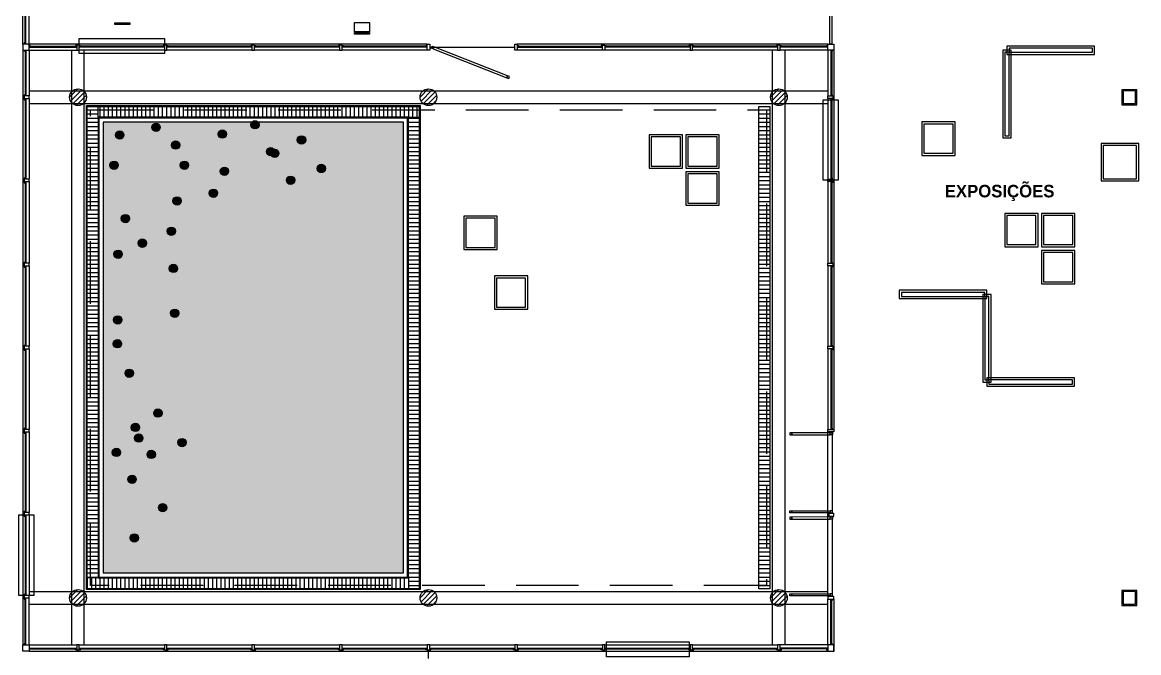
# Model space of a CAD drawing. Extents: x 2217 to 2324, y 363 to 419.
# Drawn here: x 2266.94 to 2293.69, y 387.59 to 402.69 of the extents above; entities that cross this region are included whole.
import ezdxf

# ---------------------------------------------------------------- set-up
doc = ezdxf.new("R2010")
doc.units = 0
doc.header["$LTSCALE"] = 12
doc.header["$MEASUREMENT"] = 0
doc.linetypes.add('HIDDEN', pattern=[0.375, 0.25, -0.125])
for name, color, linetype in [('CARPINTERIA', 2, 'CONTINUOUS'), ('ESTRUCTURA', 7, 'CONTINUOUS'), ('FDETALLE', 8, 'CONTINUOUS'), ('MUEBLES', 2, 'CONTINUOUS'), ('NOMBRES3', 3, 'CONTINUOUS'), ('PASTO2', 4, 'CONTINUOUS'), ('PATIO', 4, 'CONTINUOUS'), ('PROYECCIÓN', 4, 'HIDDEN'), ('TIERRA', 8, 'CONTINUOUS'), ('VIDRIO', 8, 'CONTINUOUS')]:
    doc.layers.add(name, color=color, linetype=linetype)
doc.styles.add('NOMBRES3', font='cityb___.ttf')
pattern_1 = [(90, (0, 0), (-0.1, 6e-18), [])]
pattern_2 = [(0, (0, 0), (0, 0.1), [])]

msp = doc.modelspace()

# ---------------------------------------------------------------- hatches: boundary and pattern name
at = {"layer": 'CARPINTERIA'}
h = msp.add_hatch(color=256, dxfattribs=at)
edge = h.paths.add_edge_path()
edge.add_arc((2272.513, 400.239), 0.1, 0, 360)
h = msp.add_hatch(color=256, dxfattribs=at)
edge = h.paths.add_edge_path()
edge.add_arc((2269.273, 399.994), 0.1, 0, 360)
h = msp.add_hatch(color=256, dxfattribs=at)
edge = h.paths.add_edge_path()
edge.add_arc((2270.144, 400.177), 0.1, 0, 360)
h = msp.add_hatch(color=256, dxfattribs=at)
edge = h.paths.add_edge_path()
edge.add_arc((2271.731, 400.015), 0.1, 0, 360)
h = msp.add_hatch(color=256, dxfattribs=at)
edge = h.paths.add_edge_path()
edge.add_arc((2270.612, 399.751), 0.1, 0, 360)
h = msp.add_hatch(color=256, dxfattribs=at)
edge = h.paths.add_edge_path()
edge.add_arc((2273.628, 399.876), 0.1, 0, 360)
h = msp.add_hatch(color=256, dxfattribs=at)
edge = h.paths.add_edge_path()
edge.add_arc((2272.89, 399.595), 0.1, 0, 360)
h = msp.add_hatch(color=256, dxfattribs=at)
edge = h.paths.add_edge_path()
edge.add_arc((2272.988, 399.554), 0.1, 0, 360)
h = msp.add_hatch(color=256, dxfattribs=at)
edge = h.paths.add_edge_path()
edge.add_arc((2269.137, 399.268), 0.1, 0, 360)
h = msp.add_hatch(color=256, dxfattribs=at)
edge = h.paths.add_edge_path()
edge.add_arc((2270.822, 399.27), 0.1, 0, 360)
h = msp.add_hatch(color=256, dxfattribs=at)
edge = h.paths.add_edge_path()
edge.add_arc((2274.103, 399.191), 0.1, 0, 360)
h = msp.add_hatch(color=256, dxfattribs=at)
edge = h.paths.add_edge_path()
edge.add_arc((2271.78, 399.124), 0.1, 0, 360)
h = msp.add_hatch(color=256, dxfattribs=at)
edge = h.paths.add_edge_path()
edge.add_arc((2273.365, 398.91), 0.1, 0, 360)
h = msp.add_hatch(color=256, dxfattribs=at)
edge = h.paths.add_edge_path()
edge.add_arc((2270.645, 398.414), 0.1, 0, 360)
h = msp.add_hatch(color=256, dxfattribs=at)
edge = h.paths.add_edge_path()
edge.add_arc((2271.517, 398.597), 0.1, 0, 360)
h = msp.add_hatch(color=256, dxfattribs=at)
edge = h.paths.add_edge_path()
edge.add_arc((2269.408, 397.991), 0.1, 0, 360)
h = msp.add_hatch(color=256, dxfattribs=at)
edge = h.paths.add_edge_path()
edge.add_arc((2270.509, 397.688), 0.1, 0, 360)
h = msp.add_hatch(color=256, dxfattribs=at)
edge = h.paths.add_edge_path()
edge.add_arc((2269.812, 397.401), 0.1, 0, 360)
h = msp.add_hatch(color=256, dxfattribs=at)
edge = h.paths.add_edge_path()
edge.add_arc((2269.231, 397.136), 0.1, 0, 360)
h = msp.add_hatch(color=256, dxfattribs=at)
edge = h.paths.add_edge_path()
edge.add_arc((2270.558, 396.796), 0.1, 0, 360)
h = msp.add_hatch(color=256, dxfattribs=at)
edge = h.paths.add_edge_path()
edge.add_arc((2270.589, 395.721), 0.1, 0, 360)
h = msp.add_hatch(color=256, dxfattribs=at)
edge = h.paths.add_edge_path()
edge.add_arc((2269.224, 395.561), 0.1, 0, 360)
h = msp.add_hatch(color=256, dxfattribs=at)
edge = h.paths.add_edge_path()
edge.add_arc((2269.216, 394.99), 0.1, 0, 360)
h = msp.add_hatch(color=256, dxfattribs=at)
edge = h.paths.add_edge_path()
edge.add_arc((2269.498, 394.283), 0.1, 0, 360)
h = msp.add_hatch(color=256, dxfattribs=at)
edge = h.paths.add_edge_path()
edge.add_arc((2270.185, 393.328), 0.1, 0, 360)
h = msp.add_hatch(color=256, dxfattribs=at)
edge = h.paths.add_edge_path()
edge.add_arc((2269.648, 392.984), 0.1, 0, 360)
h = msp.add_hatch(color=256, dxfattribs=at)
edge = h.paths.add_edge_path()
edge.add_arc((2269.727, 392.73), 0.1, 0, 360)
h = msp.add_hatch(color=256, dxfattribs=at)
edge = h.paths.add_edge_path()
edge.add_arc((2270.764, 392.621), 0.1, 0, 360)
h = msp.add_hatch(color=256, dxfattribs=at)
edge = h.paths.add_edge_path()
edge.add_arc((2269.191, 392.386), 0.1, 0, 360)
h = msp.add_hatch(color=256, dxfattribs=at)
edge = h.paths.add_edge_path()
edge.add_arc((2270.026, 392.339), 0.1, 0, 360)
h = msp.add_hatch(color=256, dxfattribs=at)
edge = h.paths.add_edge_path()
edge.add_arc((2269.568, 391.742), 0.1, 0, 360)
h = msp.add_hatch(color=256, dxfattribs=at)
edge = h.paths.add_edge_path()
edge.add_arc((2270.3, 391.061), 0.1, 0, 360)
h = msp.add_hatch(color=256, dxfattribs=at)
edge = h.paths.add_edge_path()
edge.add_arc((2269.621, 390.338), 0.1, 0, 360)
at = {"layer": 'FDETALLE'}
h = msp.add_hatch(dxfattribs=at)
h.set_pattern_fill('ANSI31', color=256, scale=0.666667, style=0)
h.set_pattern_definition([(45, (-700.09048, -133.63305), (-0.058925565, 0.058925565), [])])
edge = h.paths.add_edge_path()
edge.add_arc((2268.271, 400.899), 0.2, 0, 360)
h = msp.add_hatch(dxfattribs=at)
h.set_pattern_fill('ANSI31', color=256, scale=0.666667, style=0)
h.set_pattern_definition([(45, (-691.69048, -133.63305), (-0.058925565, 0.058925565), [])])
edge = h.paths.add_edge_path()
edge.add_arc((2276.671, 400.899), 0.2, 0, 360)
h = msp.add_hatch(dxfattribs=at)
h.set_pattern_fill('ANSI31', color=256, scale=0.666667, style=0)
h.set_pattern_definition([(45, (-683.29048, -133.63305), (-0.058925565, 0.058925565), [])])
edge = h.paths.add_edge_path()
edge.add_arc((2285.071, 400.899), 0.2, 0, 360)
h = msp.add_hatch(dxfattribs=at)
h.set_pattern_fill('ANSI31', color=256, scale=0.666667, style=0)
h.set_pattern_definition([(45, (-700.09048, -145.63305), (-0.058925565, 0.058925565), [])])
edge = h.paths.add_edge_path()
edge.add_arc((2268.271, 388.899), 0.2, 0, 360)
h = msp.add_hatch(dxfattribs=at)
h.set_pattern_fill('ANSI31', color=256, scale=0.666667, style=0)
h.set_pattern_definition([(45, (-691.69048, -145.63305), (-0.058925565, 0.058925565), [])])
edge = h.paths.add_edge_path()
edge.add_arc((2276.671, 388.899), 0.2, 0, 360)
h = msp.add_hatch(dxfattribs=at)
h.set_pattern_fill('ANSI31', color=256, scale=0.666667, style=0)
h.set_pattern_definition([(45, (-683.29048, -145.63305), (-0.058925565, 0.058925565), [])])
edge = h.paths.add_edge_path()
edge.add_arc((2285.071, 388.899), 0.2, 0, 360)
at = {"layer": 'PASTO2'}
h = msp.add_hatch(dxfattribs=at)
h.set_pattern_fill('_U', color=8, scale=0.1, style=0, pattern_type=0)
h.set_pattern_definition(pattern_2)
h.paths.add_polyline_path([(2268.751, 400.419), (2268.751, 400.679), (2268.491, 400.679), (2268.491, 389.379), (2268.751, 389.379)])
h = msp.add_hatch(dxfattribs=at)
h.set_pattern_fill('_U', color=8, scale=0.1, angle=90, style=0, pattern_type=0)
h.set_pattern_definition(pattern_1)
h.paths.add_polyline_path([(2268.751, 400.679), (2268.751, 400.419), (2276.191, 400.419), (2276.451, 400.419), (2276.451, 400.679)])
h = msp.add_hatch(dxfattribs=at)
h.set_pattern_fill('_U', color=8, scale=0.1, style=0, pattern_type=0)
h.set_pattern_definition(pattern_2)
h.paths.add_polyline_path([(2284.851, 400.679), (2284.591, 400.679), (2284.591, 389.119), (2284.851, 389.119)])
h = msp.add_hatch(dxfattribs=at)
h.set_pattern_fill('_U', color=8, scale=0.1, style=0, pattern_type=0)
h.set_pattern_definition(pattern_2)
h.paths.add_polyline_path([(2276.451, 400.419), (2276.191, 400.419), (2276.191, 389.379), (2276.191, 389.119), (2276.451, 389.119)])
h = msp.add_hatch(dxfattribs=at)
h.set_pattern_fill('AR-SAND', color=256, scale=0.15, style=0)
h.set_pattern_definition([(37.5, (42, -0.31673), (-0.009449004, 0.289023565), [0, -0.228, 0, -0.255, 0, -0.24375]), (7.5, (42, -0.31673), (0.265466506, 0.42332191), [0, -0.123, 0, -0.2055, 0, -0.07875]), (327.5, (41.8155, -0.31673), (0.46712128, 0.000848858), [0, -0.075, 0, -0.27, 0, -0.3525]), (317.5, (41.8155, -0.31673), (0.45091899, 0.131651335), [0, -0.0375, 0, -0.177, 0, -0.2025])])
h.paths.add_polyline_path([(2268.871, 389.499), (2276.071, 389.499), (2276.071, 400.299), (2268.871, 400.299)])
h = msp.add_hatch(dxfattribs=at)
h.set_pattern_fill('_U', color=8, scale=0.1, angle=90, style=0, pattern_type=0)
h.set_pattern_definition(pattern_1)
h.paths.add_polyline_path([(2276.191, 389.119), (2276.191, 389.379), (2268.751, 389.379), (2268.491, 389.379), (2268.491, 389.119)])

# ---------------------------------------------------------------- linework, layer by layer
at = {"layer": 'CARPINTERIA', "color": 8}
for p, q in [((2266.951, 402.174), (2266.951, 407.279)), ((2266.951, 402.024), (2266.951, 396.919)), ((2276.641, 402.174), (2267.101, 402.174)), ((2286.241, 402.174), (2278.801, 402.174)), ((2286.391, 402.024), (2286.391, 396.919)), ((2266.951, 397.824), (2266.951, 387.774)), ((2286.391, 397.824), (2286.391, 392.939)), ((2286.241, 388.929), (2286.241, 392.879)), ((2286.391, 388.869), (2286.391, 387.774)), ((2267.101, 387.624), (2272.441, 387.624)), ((2272.441, 387.624), (2286.242, 387.624))]:
    msp.add_line(p, q, dxfattribs=at)
for points in [[(2267.101, 402.174), (2267.101, 403.269)], [(2267.101, 402.024), (2268.241, 402.024)], [(2267.101, 402.024), (2267.101, 400.929)], [(2270.341, 402.024), (2268.301, 402.024)], [(2272.441, 402.024), (2270.401, 402.024)], [(2274.541, 402.024), (2272.501, 402.024)], [(2276.641, 402.024), (2274.601, 402.024)], [(2280.841, 402.024), (2278.801, 402.024)], [(2282.941, 402.024), (2280.901, 402.024)], [(2285.041, 402.024), (2283.001, 402.024)], [(2286.241, 402.024), (2285.102, 402.024)], [(2286.241, 402.024), (2286.241, 400.929)], [(2267.101, 400.869), (2267.101, 398.939)], [(2286.241, 400.869), (2286.241, 398.939)], [(2267.101, 398.879), (2267.101, 396.919)], [(2286.241, 398.879), (2286.241, 396.919)], [(2267.101, 396.859), (2267.101, 394.929)], [(2286.241, 396.859), (2286.241, 394.929)], [(2267.101, 394.869), (2267.101, 392.939)], [(2286.241, 394.869), (2286.241, 392.939)], [(2267.101, 392.879), (2267.101, 390.949)], [(2267.101, 390.889), (2267.101, 388.959)], [(2267.101, 387.774), (2267.101, 388.899)], [(2286.241, 387.774), (2286.241, 388.869)], [(2267.101, 387.774), (2268.241, 387.774)], [(2268.302, 387.774), (2270.341, 387.774)], [(2270.402, 387.774), (2272.441, 387.774)], [(2272.502, 387.774), (2274.541, 387.774)], [(2274.602, 387.774), (2276.641, 387.774)], [(2276.702, 387.774), (2278.741, 387.774)], [(2278.802, 387.774), (2280.841, 387.774)], [(2280.902, 387.774), (2282.941, 387.774)], [(2283.002, 387.774), (2285.041, 387.774)], [(2286.242, 387.774), (2285.102, 387.774)]]:
    msp.add_lwpolyline(points, dxfattribs=at)
at = {"layer": 'CARPINTERIA'}
for points in [[(2267.004, 402.179), (2267.004, 402.199), (2266.984, 402.199), (2266.984, 402.179)], [(2267.101, 402.174), (2266.951, 402.174), (2266.951, 402.024), (2267.101, 402.024)], [(2267.004, 402.019), (2267.004, 401.999), (2266.984, 401.999), (2266.984, 402.019)], [(2267.106, 402.122), (2267.126, 402.122), (2267.126, 402.142), (2267.106, 402.142)], [(2268.231, 402.142), (2268.211, 402.142), (2268.211, 402.122), (2268.231, 402.122)], [(2268.301, 402.144), (2268.241, 402.144), (2268.241, 402.024), (2268.301, 402.024)], [(2268.311, 402.142), (2268.331, 402.142), (2268.331, 402.122), (2268.311, 402.122)], [(2270.331, 402.142), (2270.311, 402.142), (2270.311, 402.122), (2270.331, 402.122)], [(2270.401, 402.144), (2270.341, 402.144), (2270.341, 402.024), (2270.401, 402.024)], [(2270.411, 402.142), (2270.431, 402.142), (2270.431, 402.122), (2270.411, 402.122)], [(2272.431, 402.142), (2272.411, 402.142), (2272.411, 402.122), (2272.431, 402.122)], [(2272.501, 402.144), (2272.441, 402.144), (2272.441, 402.024), (2272.501, 402.024)], [(2272.511, 402.142), (2272.531, 402.142), (2272.531, 402.122), (2272.511, 402.122)], [(2274.531, 402.142), (2274.511, 402.142), (2274.511, 402.122), (2274.531, 402.122)], [(2274.601, 402.144), (2274.541, 402.144), (2274.541, 402.024), (2274.601, 402.024)], [(2274.611, 402.142), (2274.631, 402.142), (2274.631, 402.122), (2274.611, 402.122)], [(2276.631, 402.142), (2276.611, 402.142), (2276.611, 402.122), (2276.631, 402.122)], [(2276.641, 402.174), (2276.701, 402.174), (2276.701, 402.024), (2276.641, 402.024)], [(2276.802, 402.104), (2276.784, 402.058), (2276.737, 402.076), (2276.756, 402.122)], [(2278.741, 402.174), (2278.801, 402.174), (2278.801, 402.024), (2278.741, 402.024)], [(2278.811, 402.142), (2278.831, 402.142), (2278.831, 402.122), (2278.811, 402.122)], [(2280.831, 402.142), (2280.811, 402.142), (2280.811, 402.122), (2280.831, 402.122)], [(2280.841, 402.144), (2280.901, 402.144), (2280.901, 402.024), (2280.841, 402.024)], [(2280.911, 402.142), (2280.931, 402.142), (2280.931, 402.122), (2280.911, 402.122)], [(2282.931, 402.142), (2282.911, 402.142), (2282.911, 402.122), (2282.931, 402.122)], [(2283.001, 402.144), (2282.941, 402.144), (2282.941, 402.024), (2283.001, 402.024)], [(2283.011, 402.142), (2283.031, 402.142), (2283.031, 402.122), (2283.011, 402.122)], [(2285.031, 402.142), (2285.011, 402.142), (2285.011, 402.122), (2285.031, 402.122)], [(2285.101, 402.144), (2285.041, 402.144), (2285.041, 402.024), (2285.101, 402.024)], [(2285.111, 402.142), (2285.131, 402.142), (2285.131, 402.122), (2285.111, 402.122)], [(2286.236, 402.122), (2286.216, 402.122), (2286.216, 402.142), (2286.236, 402.142)], [(2286.241, 402.174), (2286.391, 402.174), (2286.391, 402.024), (2286.241, 402.024)], [(2286.339, 402.019), (2286.339, 401.999), (2286.359, 401.999), (2286.359, 402.019)], [(2278.569, 401.413), (2278.551, 401.366), (2278.598, 401.348), (2278.616, 401.395)], [(2266.981, 400.929), (2266.981, 400.869), (2267.101, 400.869), (2267.101, 400.929)], [(2266.984, 400.939), (2266.984, 400.959), (2267.004, 400.959), (2267.004, 400.939)], [(2266.984, 400.859), (2266.984, 400.839), (2267.004, 400.839), (2267.004, 400.859)], [(2286.361, 400.929), (2286.361, 400.869), (2286.241, 400.869), (2286.241, 400.929)], [(2286.359, 400.939), (2286.359, 400.959), (2286.339, 400.959), (2286.339, 400.939)], [(2286.359, 400.859), (2286.359, 400.839), (2286.339, 400.839), (2286.339, 400.859)], [(2266.984, 398.949), (2266.984, 398.969), (2267.004, 398.969), (2267.004, 398.949)], [(2286.359, 398.949), (2286.359, 398.969), (2286.339, 398.969), (2286.339, 398.949)], [(2266.981, 398.939), (2266.981, 398.879), (2267.101, 398.879), (2267.101, 398.939)], [(2266.984, 398.869), (2266.984, 398.849), (2267.004, 398.849), (2267.004, 398.869)], [(2286.361, 398.939), (2286.361, 398.879), (2286.241, 398.879), (2286.241, 398.939)], [(2286.359, 398.869), (2286.359, 398.849), (2286.339, 398.849), (2286.339, 398.869)], [(2266.981, 396.919), (2266.981, 396.859), (2267.101, 396.859), (2267.101, 396.919)], [(2266.984, 396.929), (2266.984, 396.949), (2267.004, 396.949), (2267.004, 396.929)], [(2266.984, 396.849), (2266.984, 396.829), (2267.004, 396.829), (2267.004, 396.849)], [(2286.361, 396.919), (2286.361, 396.859), (2286.241, 396.859), (2286.241, 396.919)], [(2286.359, 396.929), (2286.359, 396.949), (2286.339, 396.949), (2286.339, 396.929)], [(2286.359, 396.849), (2286.359, 396.829), (2286.339, 396.829), (2286.339, 396.849)], [(2266.984, 394.939), (2266.984, 394.959), (2267.004, 394.959), (2267.004, 394.939)], [(2286.359, 394.939), (2286.359, 394.959), (2286.339, 394.959), (2286.339, 394.939)], [(2266.981, 394.929), (2266.981, 394.869), (2267.101, 394.869), (2267.101, 394.929)], [(2266.984, 394.859), (2266.984, 394.839), (2267.004, 394.839), (2267.004, 394.859)], [(2286.361, 394.929), (2286.361, 394.869), (2286.241, 394.869), (2286.241, 394.929)], [(2286.359, 394.859), (2286.359, 394.839), (2286.339, 394.839), (2286.339, 394.859)], [(2266.984, 392.949), (2266.984, 392.969), (2267.004, 392.969), (2267.004, 392.949)], [(2266.984, 392.939), (2266.984, 392.879), (2267.101, 392.879), (2267.101, 392.939)], [(2266.984, 392.869), (2266.984, 392.849), (2267.004, 392.849), (2267.004, 392.869)], [(2285.384, 392.808), (2285.384, 392.858), (2285.334, 392.858), (2285.334, 392.808)], [(2286.391, 392.939), (2286.391, 392.879), (2286.241, 392.879), (2286.241, 392.939)], [(2286.304, 392.809), (2286.304, 392.859), (2286.354, 392.859), (2286.354, 392.809)], [(2286.359, 392.949), (2286.359, 392.969), (2286.339, 392.969), (2286.339, 392.949)], [(2266.984, 390.959), (2266.984, 390.979), (2267.004, 390.979), (2267.004, 390.959)], [(2266.984, 390.949), (2266.984, 390.889), (2267.101, 390.889), (2267.101, 390.949)], [(2285.384, 390.988), (2285.384, 390.938), (2285.334, 390.938), (2285.334, 390.988)], [(2286.304, 390.989), (2286.304, 390.939), (2286.354, 390.939), (2286.354, 390.989)], [(2266.984, 390.879), (2266.984, 390.859), (2267.004, 390.859), (2267.004, 390.879)], [(2285.384, 390.788), (2285.384, 390.838), (2285.334, 390.838), (2285.334, 390.788)], [(2286.271, 390.919), (2286.271, 390.859), (2286.391, 390.859), (2286.391, 390.919)], [(2286.304, 390.789), (2286.304, 390.839), (2286.354, 390.839), (2286.354, 390.789)], [(2266.984, 388.969), (2266.984, 388.989), (2267.004, 388.989), (2267.004, 388.969)], [(2266.984, 388.959), (2266.984, 388.899), (2267.101, 388.899), (2267.101, 388.959)], [(2266.984, 388.889), (2266.984, 388.869), (2267.004, 388.869), (2267.004, 388.889)], [(2285.384, 388.998), (2285.384, 388.948), (2285.334, 388.948), (2285.334, 388.998)], [(2286.241, 388.929), (2286.241, 388.869), (2286.391, 388.869), (2286.391, 388.929)], [(2286.304, 388.999), (2286.304, 388.949), (2286.354, 388.949), (2286.354, 388.999)], [(2286.339, 388.864), (2286.339, 388.844), (2286.359, 388.844), (2286.359, 388.864)], [(2267.101, 387.624), (2266.951, 387.624), (2266.951, 387.774), (2267.101, 387.774)], [(2267.004, 387.779), (2267.004, 387.799), (2266.984, 387.799), (2266.984, 387.779)], [(2268.241, 387.654), (2268.302, 387.654), (2268.302, 387.774), (2268.241, 387.774)], [(2270.341, 387.654), (2270.402, 387.654), (2270.402, 387.774), (2270.341, 387.774)], [(2272.441, 387.654), (2272.502, 387.654), (2272.502, 387.774), (2272.441, 387.774)], [(2274.541, 387.654), (2274.602, 387.654), (2274.602, 387.774), (2274.541, 387.774)], [(2276.641, 387.654), (2276.702, 387.654), (2276.702, 387.774), (2276.641, 387.774)], [(2278.741, 387.654), (2278.802, 387.654), (2278.802, 387.774), (2278.741, 387.774)], [(2280.841, 387.654), (2280.902, 387.654), (2280.902, 387.774), (2280.841, 387.774)], [(2282.941, 387.654), (2283.002, 387.654), (2283.002, 387.774), (2282.941, 387.774)], [(2285.041, 387.654), (2285.102, 387.654), (2285.102, 387.774), (2285.041, 387.774)], [(2286.241, 387.624), (2286.391, 387.624), (2286.391, 387.774), (2286.241, 387.774)], [(2286.242, 387.624), (2286.392, 387.624), (2286.392, 387.774), (2286.242, 387.774)], [(2286.339, 387.779), (2286.339, 387.799), (2286.359, 387.799), (2286.359, 387.779)], [(2268.231, 387.656), (2268.211, 387.656), (2268.211, 387.676), (2268.231, 387.676)], [(2268.312, 387.656), (2268.332, 387.656), (2268.332, 387.676), (2268.312, 387.676)], [(2270.331, 387.656), (2270.311, 387.656), (2270.311, 387.676), (2270.331, 387.676)], [(2270.412, 387.656), (2270.432, 387.656), (2270.432, 387.676), (2270.412, 387.676)], [(2272.431, 387.656), (2272.411, 387.656), (2272.411, 387.676), (2272.431, 387.676)], [(2272.512, 387.656), (2272.532, 387.656), (2272.532, 387.676), (2272.512, 387.676)], [(2274.531, 387.656), (2274.511, 387.656), (2274.511, 387.676), (2274.531, 387.676)], [(2274.612, 387.656), (2274.632, 387.656), (2274.632, 387.676), (2274.612, 387.676)], [(2276.631, 387.656), (2276.611, 387.656), (2276.611, 387.676), (2276.631, 387.676)], [(2276.712, 387.656), (2276.732, 387.656), (2276.732, 387.676), (2276.712, 387.676)], [(2278.731, 387.656), (2278.711, 387.656), (2278.711, 387.676), (2278.731, 387.676)], [(2278.812, 387.656), (2278.832, 387.656), (2278.832, 387.676), (2278.812, 387.676)], [(2280.831, 387.656), (2280.811, 387.656), (2280.811, 387.676), (2280.831, 387.676)], [(2280.912, 387.656), (2280.932, 387.656), (2280.932, 387.676), (2280.912, 387.676)], [(2282.931, 387.656), (2282.911, 387.656), (2282.911, 387.676), (2282.931, 387.676)], [(2283.012, 387.656), (2283.032, 387.656), (2283.032, 387.676), (2283.012, 387.676)], [(2285.031, 387.656), (2285.011, 387.656), (2285.011, 387.676), (2285.031, 387.676)], [(2285.112, 387.656), (2285.132, 387.656), (2285.132, 387.676), (2285.112, 387.676)], [(2286.236, 387.676), (2286.216, 387.676), (2286.216, 387.656), (2286.236, 387.656)], [(2286.236, 387.676), (2286.216, 387.676), (2286.216, 387.656), (2286.236, 387.656)]]:
    msp.add_lwpolyline(points, close=True, dxfattribs=at)
at = {"layer": 'CARPINTERIA', "linetype": 'HIDDEN'}
for points in [[(2268.301, 402.309), (2270.341, 402.309), (2270.341, 401.949), (2268.301, 401.949)], [(2286.129, 398.909), (2286.129, 400.839), (2286.489, 400.839), (2286.489, 398.909)], [(2267.214, 390.889), (2267.214, 388.959), (2266.854, 388.959), (2266.854, 390.889)], [(2282.918, 387.489), (2280.938, 387.489), (2280.938, 387.849), (2282.918, 387.849)]]:
    msp.add_lwpolyline(points, close=True, dxfattribs=at)
at = {"layer": 'CARPINTERIA'}
for centre in [(2272.513, 400.239), (2269.273, 399.994), (2270.144, 400.177), (2271.731, 400.015), (2270.612, 399.751), (2273.628, 399.876), (2272.89, 399.595), (2272.988, 399.554), (2269.137, 399.268), (2270.822, 399.27), (2274.103, 399.191), (2271.78, 399.124), (2273.365, 398.91), (2270.645, 398.414), (2271.517, 398.597), (2269.408, 397.991), (2270.509, 397.688), (2269.812, 397.401), (2269.231, 397.136), (2270.558, 396.796), (2270.589, 395.721), (2269.224, 395.561), (2269.216, 394.99), (2269.498, 394.283), (2270.185, 393.328), (2269.648, 392.984), (2269.727, 392.73), (2270.764, 392.621), (2269.191, 392.386), (2270.026, 392.339), (2269.568, 391.742), (2270.3, 391.061), (2269.621, 390.338)]:
    msp.add_circle(centre, 0.1, dxfattribs=at)
at = {"layer": 'ESTRUCTURA', "color": 1}
for points in [[(2293.291, 400.719), (2293.651, 400.719), (2293.651, 401.079), (2293.291, 401.079)], [(2293.291, 388.719), (2293.651, 388.719), (2293.651, 389.079), (2293.291, 389.079)]]:
    msp.add_lwpolyline(points, close=True, dxfattribs=at)
at = {"layer": 'ESTRUCTURA', "color": 5}
for points in [[(2293.321, 400.749), (2293.621, 400.749), (2293.621, 401.049), (2293.321, 401.049)], [(2293.321, 388.749), (2293.621, 388.749), (2293.621, 389.049), (2293.321, 389.049)]]:
    msp.add_lwpolyline(points, close=True, dxfattribs=at)
at = {"layer": 'ESTRUCTURA'}
for centre in [(2268.271, 400.899), (2276.671, 400.899), (2285.071, 400.899), (2268.271, 388.899), (2276.671, 388.899), (2285.071, 388.899)]:
    msp.add_circle(centre, 0.2, dxfattribs=at)
at = {"layer": 'MUEBLES', "color": 1}
for points in [[(2269.512, 402.644), (2269.157, 402.644), (2269.157, 402.682), (2269.512, 402.682)], [(2274.9, 402.468), (2274.9, 402.686), (2275.255, 402.686), (2275.255, 402.468)], [(2275.255, 402.411), (2274.9, 402.411), (2274.9, 402.448), (2275.255, 402.448)]]:
    msp.add_lwpolyline(points, close=True, dxfattribs=at)
at = {"layer": 'MUEBLES', "color": 8}
for points in [[(2290.638, 399.926), (2290.638, 402.026), (2290.438, 402.026), (2290.438, 399.926)], [(2290.538, 401.926), (2292.638, 401.926), (2292.638, 402.126), (2290.538, 402.126)], [(2288.548, 399.556), (2289.248, 399.556), (2289.248, 400.256), (2288.548, 400.256)], [(2282.01, 399.25), (2282.71, 399.25), (2282.71, 399.95), (2282.01, 399.95)], [(2282.891, 399.25), (2283.591, 399.25), (2283.591, 399.95), (2282.891, 399.95)], [(2292.845, 398.943), (2293.645, 398.943), (2293.645, 399.743), (2292.845, 399.743)], [(2282.891, 398.36), (2283.591, 398.36), (2283.591, 399.06), (2282.891, 399.06)], [(2277.567, 397.3), (2278.267, 397.3), (2278.267, 398), (2277.567, 398)], [(2290.533, 397.366), (2291.233, 397.366), (2291.233, 398.066), (2290.533, 398.066)], [(2291.414, 397.366), (2292.114, 397.366), (2292.114, 398.066), (2291.414, 398.066)], [(2291.414, 396.477), (2292.114, 396.477), (2292.114, 397.177), (2291.414, 397.177)], [(2278.301, 395.866), (2279.001, 395.866), (2279.001, 396.566), (2278.301, 396.566)], [(2287.957, 396.072), (2290.057, 396.072), (2290.057, 396.272), (2287.957, 396.272)], [(2290.157, 394.072), (2290.157, 396.172), (2289.957, 396.172), (2289.957, 394.072)], [(2290.057, 393.972), (2292.157, 393.972), (2292.157, 394.172), (2290.057, 394.172)]]:
    msp.add_lwpolyline(points, close=True, dxfattribs=at)
at = {"layer": 'MUEBLES'}
for points in [[(2290.588, 399.976), (2290.588, 401.976), (2290.488, 401.976), (2290.488, 399.976)], [(2290.588, 401.976), (2292.588, 401.976), (2292.588, 402.076), (2290.588, 402.076)], [(2288.498, 399.506), (2289.298, 399.506), (2289.298, 400.306), (2288.498, 400.306)], [(2281.96, 399.2), (2282.76, 399.2), (2282.76, 400), (2281.96, 400)], [(2282.841, 399.2), (2283.641, 399.2), (2283.641, 400), (2282.841, 400)], [(2292.795, 398.893), (2293.695, 398.893), (2293.695, 399.793), (2292.795, 399.793)], [(2282.841, 398.31), (2283.641, 398.31), (2283.641, 399.11), (2282.841, 399.11)], [(2277.517, 397.25), (2278.317, 397.25), (2278.317, 398.05), (2277.517, 398.05)], [(2290.483, 397.316), (2291.283, 397.316), (2291.283, 398.116), (2290.483, 398.116)], [(2291.364, 397.316), (2292.164, 397.316), (2292.164, 398.116), (2291.364, 398.116)], [(2291.364, 396.427), (2292.164, 396.427), (2292.164, 397.227), (2291.364, 397.227)], [(2278.251, 395.816), (2279.051, 395.816), (2279.051, 396.616), (2278.251, 396.616)], [(2288.007, 396.122), (2290.007, 396.122), (2290.007, 396.222), (2288.007, 396.222)], [(2290.107, 394.122), (2290.107, 396.122), (2290.007, 396.122), (2290.007, 394.122)], [(2290.107, 394.022), (2292.107, 394.022), (2292.107, 394.122), (2290.107, 394.122)]]:
    msp.add_lwpolyline(points, close=True, dxfattribs=at)
at = {"layer": 'PASTO2', "color": 8}
for p, q in [((2268.751, 400.419), (2268.751, 400.679)), ((2276.191, 400.419), (2276.451, 400.419)), ((2268.751, 389.379), (2268.491, 389.379)), ((2276.191, 389.379), (2276.191, 389.119))]:
    msp.add_line(p, q, dxfattribs=at)
for points in [[(2268.471, 400.699), (2276.471, 400.699), (2276.471, 389.099), (2268.471, 389.099)], [(2268.491, 400.679), (2276.451, 400.679), (2276.451, 389.119), (2268.491, 389.119)], [(2284.591, 400.679), (2284.851, 400.679), (2284.851, 389.119), (2284.591, 389.119)], [(2268.751, 389.379), (2276.191, 389.379), (2276.191, 400.419), (2268.751, 400.419)]]:
    msp.add_lwpolyline(points, close=True, dxfattribs=at)
at = {"layer": 'PASTO2'}
for points in [[(2268.771, 389.399), (2276.171, 389.399), (2276.171, 400.399), (2268.771, 400.399)], [(2268.871, 389.499), (2276.071, 389.499), (2276.071, 400.299), (2268.871, 400.299)]]:
    msp.add_lwpolyline(points, close=True, dxfattribs=at)
at = {"layer": 'PATIO'}
msp.add_line((2276.671, 387.443), (2276.671, 387.624), dxfattribs=at)
at = {"layer": 'PROYECCIÓN', "linetype": 'HIDDEN', "ltscale": 0.5}
msp.add_lwpolyline([(2268.571, 400.599), (2284.771, 400.599), (2284.771, 389.199), (2268.571, 389.199)], close=True, dxfattribs=at)
at = {"layer": 'TIERRA'}
for p, q in [((2268.121, 387.774), (2268.121, 402.024)), ((2268.421, 387.774), (2268.421, 402.024)), ((2284.921, 387.774), (2284.921, 402.024)), ((2285.221, 387.774), (2285.221, 402.024)), ((2267.101, 401.049), (2268.271, 401.049)), ((2268.271, 401.049), (2276.671, 401.049)), ((2276.671, 401.049), (2286.241, 401.049)), ((2267.101, 400.749), (2268.271, 400.749)), ((2268.271, 400.749), (2276.671, 400.749)), ((2276.671, 400.749), (2286.241, 400.749)), ((2267.101, 389.049), (2268.271, 389.049)), ((2268.121, 389.049), (2276.671, 389.049)), ((2276.671, 389.049), (2286.241, 389.049)), ((2267.101, 388.749), (2268.271, 388.749)), ((2268.271, 388.749), (2276.671, 388.749)), ((2276.671, 388.749), (2286.241, 388.749))]:
    msp.add_line(p, q, dxfattribs=at)
at = {"layer": 'VIDRIO', "linetype": 'HIDDEN'}
msp.add_lwpolyline([(2286.291, 404.419), (2286.341, 404.419), (2286.341, 402.174), (2286.291, 402.174)], close=True, dxfattribs=at)
at = {"layer": 'VIDRIO'}
for points in [[(2267.004, 402.174), (2267.004, 403.269)], [(2267.024, 402.174), (2267.024, 403.269)], [(2267.004, 402.024), (2267.004, 400.929)], [(2267.024, 402.024), (2267.024, 400.929)], [(2267.101, 402.122), (2268.241, 402.122)], [(2267.101, 402.102), (2268.241, 402.102)], [(2270.341, 402.122), (2268.301, 402.122)], [(2270.341, 402.102), (2268.301, 402.102)], [(2272.441, 402.122), (2270.401, 402.122)], [(2272.441, 402.102), (2270.401, 402.102)], [(2274.541, 402.122), (2272.501, 402.122)], [(2274.541, 402.102), (2272.501, 402.102)], [(2276.641, 402.122), (2274.601, 402.122)], [(2276.641, 402.102), (2274.601, 402.102)], [(2276.701, 402.099), (2278.741, 402.099)], [(2278.801, 402.122), (2280.841, 402.122)], [(2278.801, 402.102), (2280.841, 402.102)], [(2282.941, 402.122), (2280.901, 402.122)], [(2282.941, 402.102), (2280.901, 402.102)], [(2285.041, 402.122), (2283.001, 402.122)], [(2285.041, 402.102), (2283.001, 402.102)], [(2286.241, 402.122), (2285.102, 402.122)], [(2286.241, 402.102), (2285.102, 402.102)], [(2286.319, 402.024), (2286.319, 400.929)], [(2286.339, 402.024), (2286.339, 400.929)], [(2267.004, 400.869), (2267.004, 398.939)], [(2267.024, 400.869), (2267.024, 398.939)], [(2286.319, 400.869), (2286.319, 398.939)], [(2286.339, 400.869), (2286.339, 398.939)], [(2267.004, 398.879), (2267.004, 396.919)], [(2267.024, 398.879), (2267.024, 396.919)], [(2286.319, 398.879), (2286.319, 396.919)], [(2286.339, 398.879), (2286.339, 396.919)], [(2267.004, 396.859), (2267.004, 394.929)], [(2267.024, 396.859), (2267.024, 394.929)], [(2286.319, 396.859), (2286.319, 394.929)], [(2286.339, 396.859), (2286.339, 394.929)], [(2267.004, 394.869), (2267.004, 392.939)], [(2267.024, 394.869), (2267.024, 392.939)], [(2286.319, 394.869), (2286.319, 392.939)], [(2286.339, 394.869), (2286.339, 392.939)], [(2267.004, 392.879), (2267.004, 390.949)], [(2267.024, 392.879), (2267.024, 390.949)], [(2286.354, 390.919), (2286.354, 392.879)], [(2267.004, 390.889), (2267.004, 388.959)], [(2267.024, 390.889), (2267.024, 388.959)], [(2286.354, 388.929), (2286.354, 390.859)], [(2267.004, 387.774), (2267.004, 388.899)], [(2267.024, 387.774), (2267.024, 388.899)], [(2286.319, 387.774), (2286.319, 388.869)], [(2286.339, 387.774), (2286.339, 388.869)], [(2267.101, 387.696), (2268.241, 387.696)], [(2267.101, 387.676), (2268.241, 387.676)], [(2268.302, 387.696), (2270.341, 387.696)], [(2268.302, 387.676), (2270.341, 387.676)], [(2270.402, 387.696), (2272.441, 387.696)], [(2270.402, 387.676), (2272.441, 387.676)], [(2272.502, 387.696), (2274.541, 387.696)], [(2272.502, 387.676), (2274.541, 387.676)], [(2274.602, 387.696), (2276.641, 387.696)], [(2274.602, 387.676), (2276.641, 387.676)], [(2276.702, 387.696), (2278.741, 387.696)], [(2276.702, 387.676), (2278.741, 387.676)], [(2278.802, 387.696), (2280.841, 387.696)], [(2278.802, 387.676), (2280.841, 387.676)], [(2280.902, 387.696), (2282.941, 387.696)], [(2280.902, 387.676), (2282.941, 387.676)], [(2283.002, 387.696), (2285.041, 387.696)], [(2283.002, 387.676), (2285.041, 387.676)], [(2286.242, 387.696), (2285.102, 387.696)], [(2286.242, 387.676), (2285.102, 387.676)]]:
    msp.add_lwpolyline(points, dxfattribs=at)
for points in [[(2276.802, 402.104), (2276.784, 402.058), (2278.551, 401.366), (2278.569, 401.413)], [(2286.304, 392.809), (2286.304, 392.859), (2285.384, 392.858), (2285.384, 392.808)], [(2286.304, 390.989), (2286.304, 390.939), (2285.384, 390.938), (2285.384, 390.988)], [(2286.304, 390.789), (2286.304, 390.839), (2285.384, 390.838), (2285.384, 390.788)], [(2286.304, 388.999), (2286.304, 388.949), (2285.384, 388.948), (2285.384, 388.998)]]:
    msp.add_lwpolyline(points, close=True, dxfattribs=at)

# ---------------------------------------------------------------- texts
at = {"layer": 'NOMBRES3', "style": 'NOMBRES3'}
msp.add_text('EXPOSIÇÕES', height=0.3, dxfattribs=at).set_placement((2289.046, 398.499))

doc.saveas('drawing.dxf')
